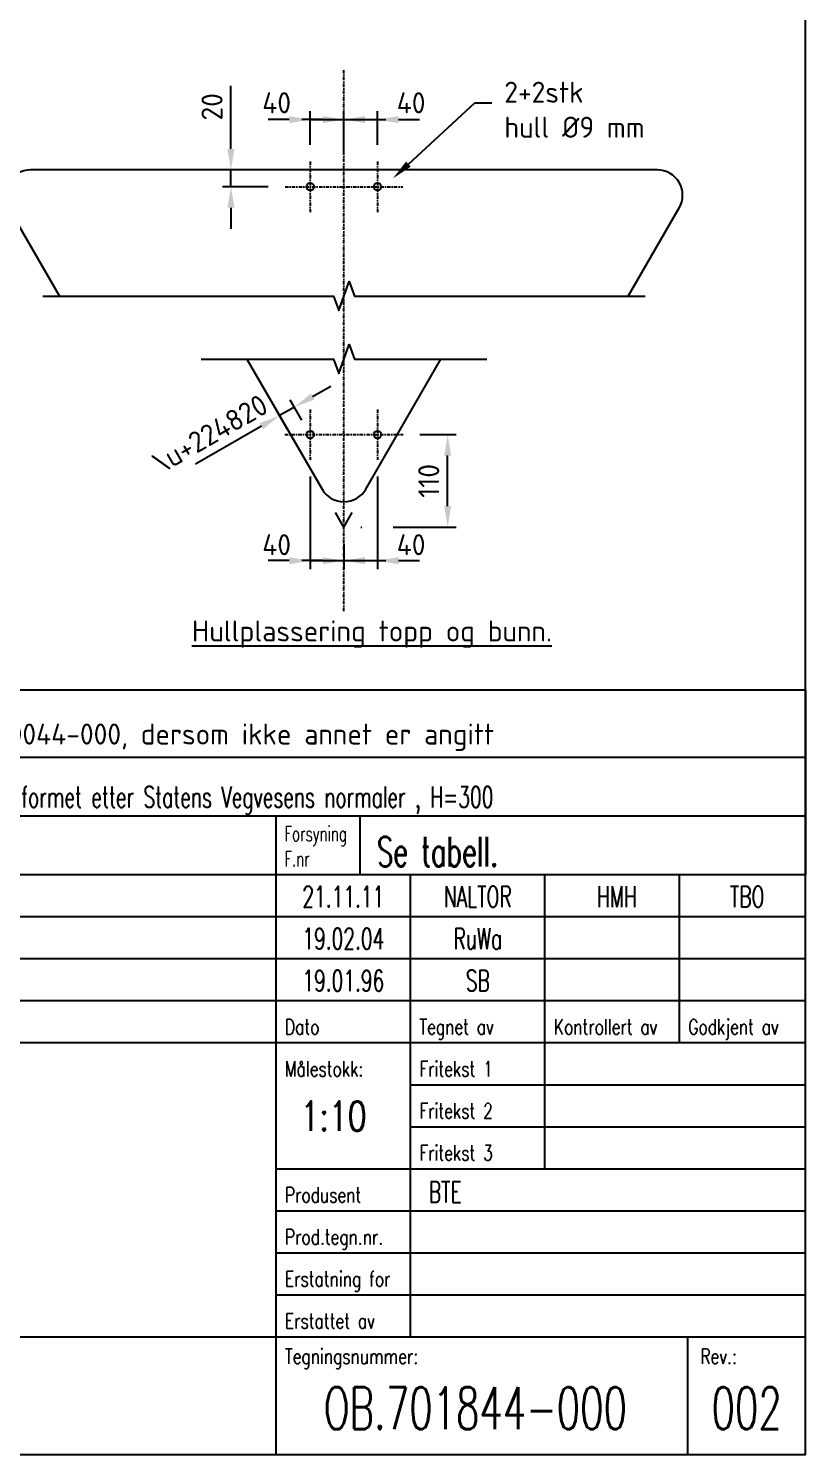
# Model space of a CAD drawing. Header units: millimetres. Extents: x 0 to 1997, y 0 to 2770.
# Drawn here: x 875 to 1800, y 0 to 1697 of the extents above; entities that cross this region are included whole.
import ezdxf
from ezdxf import colors
from ezdxf.entities.mleader import LeaderData, LeaderLine
from ezdxf.enums import TextEntityAlignment as Align
from ezdxf.math import Vec2, Vec3

# ---------------------------------------------------------------- set-up
doc = ezdxf.new("R2010")
doc.units = ezdxf.units.MM
doc.linetypes.add('DASHDOT', pattern=[8, 4, -2, 0, -2])
for name, color, linetype in [('DIM-ISO_1-10', 4, 'Continuous'), ('RAMME', 7, 'Continuous'), ('Senterlinjer', 4, 'DASHDOT'), ('Skilt', 7, 'Continuous'), ('Skilt-kontur', 4, 'Continuous'), ('Snittlinje', 8, 'Continuous'), ('Tekst', 2, 'Continuous'), ('TITT-018', 4, 'Continuous'), ('TITT-050', 5, 'Continuous'), ('TITT-TEKST18', 4, 'Continuous'), ('TITT-TEKST25', 2, 'Continuous'), ('TITT-TEKST35', 7, 'Continuous'), ('TITT-TEKST50', 5, 'Continuous')]:
    doc.layers.add(name, color=color, linetype=linetype)
doc.styles.add('ISO', font='iso3098.shx')
doc.styles.add('ISO25', font='ISO3098.shx')
doc.styles.add('ISO35', font='ISO3098.shx')
doc.styles.add('TITTEL', font='romans.shx', dxfattribs={"width": 0.65})
doc.dimstyles.new('DIM-ISO_1-10', dxfattribs={"dimscale": 10, "dimtxt": 2.5, "dimasz": 2.5, "dimexe": 1, "dimexo": 2, "dimgap": 1, "dimtad": 1, "dimdec": 0, "dimdsep": 46, "dimtxsty": 'ISO25', "dimcen": 0, "dimclrd": 256, "dimclre": 256, "dimclrt": 2, "dimadec": 0, "dimazin": 0, "dimtp": 0.1, "dimtm": 0.1, "dimtfac": 0.71, "dimtdec": 0, "dimtmove": 0, "dimatfit": 3, "dimfxl": 1, "dimtzin": 0, "dimarcsym": 0})

# ---------------------------------------------------------------- blocks, each defined once
blk = doc.blocks.new('Revisjonslinje V00')
at = {"layer": 'TITT-018'}
blk.add_line((170, 5), (0, 5), dxfattribs=at)
at = {"layer": 'TITT-050'}
for p, q in [((0, 0), (0, 5)), ((8, 0), (8, 5)), ((107, 0), (107, 5)), ((123, 0), (123, 5)), ((139, 0), (139, 5)), ((155, 0), (155, 5))]:
    blk.add_line(p, q, dxfattribs=at)
at = {"layer": 'TITT-TEKST25', "style": 'TITTEL', "width": 0.65}
for tag, p in [('2A', (4, 1.16)), ('2C', (115, 1.16)), ('2D', (131, 1.16)), ('2E', (147, 1.16)), ('2F', (162.5, 1.16))]:
    blk.add_attdef(tag, text='', height=2.5, dxfattribs=at).set_placement(p, align=Align.CENTER)
blk.add_attdef('2B', (9.06, 1.16), '', height=2.5, dxfattribs=at)
blk = doc.blocks.new('TITF_JBV00')
at = {"layer": 'TITT-018'}
for p, q in [((0, 59), (-170, 59)), ((0, 54), (-170, 54)), ((-47, 44), (0, 44)), ((-47, 39), (0, 39)), ((-47, 34), (0, 34)), ((-63, 29), (0, 29)), ((-63, 24), (0, 24)), ((-63, 19), (0, 19))]:
    blk.add_line(p, q, dxfattribs=at)
at = {"layer": 'TITT-050'}
for p, q in [((-63, 0), (-63, 59)), ((-47, 14), (-47, 59)), ((-31, 34), (-31, 59)), ((-15, 49), (-15, 59)), ((0, 49), (-170, 49)), ((-63, 34), (0, 34)), ((-170, 14), (0, 14)), ((-14, 0), (-14, 14))]:
    blk.add_line(p, q, dxfattribs=at)
at = {"layer": 'TITT-TEKST18', "style": 'TITTEL', "width": 0.75}
for s, p in [('Dato', (-61.94, 50)), ('Tegnet av', (-45.94, 50)), ('Kontrollert av', (-29.94, 50)), ('Godkjent av', (-13.94, 50)), ('Målestokk:', (-61.94, 45)), ('Fritekst 1', (-45.94, 45)), ('Fritekst 2', (-45.94, 40)), ('Fritekst 3', (-45.94, 35)), ('Produsent', (-61.94, 30)), ('Prod.tegn.nr.', (-61.94, 25)), ('Erstatning for', (-61.94, 20)), ('Erstattet av', (-61.94, 15)), ('Tegningsnummer:', (-61.94, 10.78)), ('Rev.:', (-12.5, 10.78))]:
    blk.add_text(s, height=1.8, dxfattribs=at).set_placement(p)
at = {"layer": 'TITT-TEKST25', "style": 'TITTEL', "width": 0.65}
for tag, p in [('2A', (-166, 55.16)), ('2C', (-55, 55.16)), ('2D', (-39, 55.16)), ('2E', (-23, 55.16)), ('2F', (-7.5, 55.16))]:
    blk.add_attdef(tag, text='', height=2.5, dxfattribs=at).set_placement(p, align=Align.CENTER)
for tag, p in [('2B', (-160.94, 55.16)), ('3B', (-29.94, 45)), ('3C', (-29.94, 40)), ('3D', (-29.94, 35)), ('3E', (-45.94, 30)), ('3F', (-45.94, 25)), ('3G', (-45.94, 20)), ('3H', (-45.94, 15))]:
    blk.add_attdef(tag, p, '', height=2.5, dxfattribs=at)
at = {"layer": 'TITT-TEKST35', "style": 'TITTEL', "width": 0.75}
for tag, p in [('1A', (-165.44, 39.48)), ('1B', (-165.44, 33.47)), ('1C', (-165.44, 27.02)), ('1D', (-165.44, 20.19))]:
    blk.add_attdef(tag, p, '', height=3.5, dxfattribs=at)
blk.add_attdef('3A', text='', height=3.5, dxfattribs=at).set_placement((-56.16, 38.53), align=Align.CENTER)
at = {"layer": 'TITT-TEKST50', "style": 'TITTEL', "width": 0.65}
blk.add_attdef('4A', (-57.32, 3), '', height=5, dxfattribs=at)
blk.add_attdef('4B', text='', height=5, dxfattribs=at).set_placement((-7, 3), align=Align.CENTER)
blk = doc.blocks.new('Merknadsfelt')
at = {"layer": 'TITT-018'}
for p, q in [((0, 14), (170, 14)), ((10, 7), (10, 14)), ((29, 7), (29, 14)), ((0, 7), (107, 7)), ((10, 0), (10, 7)), ((117, 0), (117, 7))]:
    blk.add_line(p, q, dxfattribs=at)
at = {"layer": 'TITT-TEKST50'}
for p, q in [((19, 7), (19, 14)), ((107, 7), (170, 7))]:
    blk.add_line(p, q, dxfattribs=at)
blk.add_lwpolyline([(0, 22), (170, 22), (170, 0), (0, 0)], close=True, dxfattribs=at)
blk.add_lwpolyline([(107, 0), (107, 7)], dxfattribs=at)
at = {"layer": 'TITT-018', "style": 'ISO25'}
blk.add_text('MERKNADER: ', height=1.8, dxfattribs=at).set_placement((1, 19))
at = {"layer": 'TITT-TEKST18', "style": 'TITTEL', "width": 0.65}
for tag, p in [('REFLEKS', (1, 11)), ('FARGE', (20, 11)), ('KLASSE', (1, 8)), ('FORSIDE', (20, 8)), ('TYKKELSE', (1, 4)), ('FORSYNING', (108, 4)), ('MATERIALE', (1, 1)), ('F.NR', (108, 1))]:
    blk.add_attdef(tag, p, '', height=1.8, dxfattribs=at)
at = {"layer": 'TITT-TEKST25', "style": 'ISO'}
blk.add_text('Utføres i henhold til teknisk spesifikasjon: OB.800044-000, dersom ikke annet er angitt ', height=2.5, dxfattribs=at).set_placement((1, 15.5))
at = {"layer": 'TITT-TEKST25', "style": 'TITTEL', "width": 0.65}
for tag, p in [('KLASSE', (12, 8)), ('FORSIDE', (31, 8)), ('MATERIALE', (12, 1))]:
    blk.add_attdef(tag, p, '', height=2.5, dxfattribs=at)
at = {"layer": 'TITT-TEKST35', "style": 'TITTEL', "width": 0.65}
blk.add_attdef('F.NUMMER', (119, 1), '', height=3.5, dxfattribs=at)
blk = doc.blocks.new('Fri-merknad')
at = {"layer": 'TITT-018'}
blk.add_line((10, 0), (10, 7), dxfattribs=at)
at = {"layer": 'TITT-TEKST50'}
blk.add_lwpolyline([(0, 0), (0, 7)], dxfattribs=at)
at = {"layer": 'TITT-TEKST18', "style": 'TITTEL', "width": 0.65}
for tag, p in [('OVER', (1, 4)), ('NEDE', (1, 1))]:
    blk.add_attdef(tag, p, '', height=1.8, dxfattribs=at)
at = {"layer": 'TITT-TEKST25', "style": 'TITTEL', "width": 0.65}
blk.add_attdef('MERKNAD', (12, 1), '', height=2.5, dxfattribs=at)
blk = doc.blocks.new('*D10')
at = {"layer": 'Defpoints', "color": 0, "transparency": 16777216}
for p in [(1174.2, 1236.5), (1210.7, 1213.9), (1193.1, 1203.7)]:
    blk.add_point(p, dxfattribs=at)
at = {"layer": 'DIM-ISO_1-10', "lineweight": -2, "transparency": 16777216}
for p, q in [((1213.4, 1259.2), (1235.1, 1271.7)), ((1183.1, 1221), (1169.2, 1245.2)), ((1191.8, 1246.7), (1174.2, 1236.5)), ((1200.7, 1231.2), (1186.8, 1255.3)), ((1152.5, 1224), (1074.3, 1178.8))]:
    blk.add_line(p, q, dxfattribs=at)
at = {"layer": 'DIM-ISO_1-10', "transparency": 16777216}
for points in [[(1211.4, 1262.8), (1215.5, 1255.6), (1191.8, 1246.7)], [(1150.4, 1227.6), (1154.6, 1220.4), (1174.2, 1236.5)]]:
    blk.add_solid(points, dxfattribs=at)
at = {"layer": 'DIM-ISO_1-10', "color": 2, "transparency": 16777216, "insert": (1091.3, 1214.7), "char_height": 25, "attachment_point": 5, "rotation": 30, "style": 'ISO25'}
blk.add_mtext('\\u+224820', dxfattribs=at)
blk = doc.blocks.new('*D11')
at = {"layer": 'Defpoints', "color": 0, "transparency": 16777216}
for p in [(1321.1, 1213.9), (1374.2, 1213.9), (1250.7, 1103.9)]:
    blk.add_point(p, dxfattribs=at)
at = {"layer": 'DIM-ISO_1-10', "lineweight": -2, "transparency": 16777216}
for p, q in [((1341.1, 1213.9), (1384.2, 1213.9)), ((1374.2, 1128.9), (1374.2, 1188.9)), ((1270.7, 1103.9), (1272, 1103.9)), ((1309.5, 1103.9), (1384.2, 1103.9))]:
    blk.add_line(p, q, dxfattribs=at)
at = {"layer": 'DIM-ISO_1-10', "transparency": 16777216}
for points in [[(1370.1, 1188.9), (1378.4, 1188.9), (1374.2, 1213.9)], [(1370.1, 1128.9), (1378.4, 1128.9), (1374.2, 1103.9)]]:
    blk.add_solid(points, dxfattribs=at)
at = {"layer": 'DIM-ISO_1-10', "color": 2, "transparency": 16777216, "insert": (1351.7, 1158.9), "char_height": 25, "attachment_point": 5, "rotation": 90, "style": 'ISO25'}
blk.add_mtext('110', dxfattribs=at)
blk = doc.blocks.new('*D12')
at = {"layer": 'Defpoints', "color": 0, "transparency": 16777216}
for p in [(1250.7, 1588.9), (1210.7, 1538.9), (1250.7, 1528.9)]:
    blk.add_point(p, dxfattribs=at)
at = {"layer": 'DIM-ISO_1-10', "lineweight": -2, "transparency": 16777216}
for p, q in [((1210.7, 1558.9), (1210.7, 1598.9)), ((1250.7, 1548.9), (1250.7, 1598.9)), ((1185.7, 1588.9), (1160.7, 1588.9)), ((1210.7, 1588.9), (1250.7, 1588.9)), ((1275.7, 1588.9), (1300.7, 1588.9))]:
    blk.add_line(p, q, dxfattribs=at)
at = {"layer": 'DIM-ISO_1-10', "transparency": 16777216}
for points in [[(1185.7, 1593), (1185.7, 1584.7), (1210.7, 1588.9)], [(1275.7, 1593), (1275.7, 1584.7), (1250.7, 1588.9)]]:
    blk.add_solid(points, dxfattribs=at)
at = {"layer": 'DIM-ISO_1-10', "color": 2, "transparency": 16777216, "insert": (1170.7, 1608.9), "char_height": 25, "attachment_point": 5, "style": 'ISO25'}
blk.add_mtext('40', dxfattribs=at)
blk = doc.blocks.new('*D13')
at = {"layer": 'Defpoints', "color": 0, "transparency": 16777216}
for p in [(1290.7, 1588.9), (1250.7, 1528.9), (1290.7, 1538.9)]:
    blk.add_point(p, dxfattribs=at)
at = {"layer": 'DIM-ISO_1-10', "lineweight": -2, "transparency": 16777216}
for p, q in [((1250.7, 1548.9), (1250.7, 1598.9)), ((1290.7, 1558.9), (1290.7, 1598.9)), ((1225.7, 1588.9), (1200.7, 1588.9)), ((1250.7, 1588.9), (1290.7, 1588.9)), ((1315.7, 1588.9), (1340.7, 1588.9))]:
    blk.add_line(p, q, dxfattribs=at)
at = {"layer": 'DIM-ISO_1-10', "transparency": 16777216}
for points in [[(1225.7, 1593), (1225.7, 1584.7), (1250.7, 1588.9)], [(1315.7, 1593), (1315.7, 1584.7), (1290.7, 1588.9)]]:
    blk.add_solid(points, dxfattribs=at)
at = {"layer": 'DIM-ISO_1-10', "color": 2, "transparency": 16777216, "insert": (1330.7, 1608.9), "char_height": 25, "attachment_point": 5, "style": 'ISO25'}
blk.add_mtext('40', dxfattribs=at)
blk = doc.blocks.new('*D14')
at = {"layer": 'Defpoints', "color": 0, "transparency": 16777216}
for p in [(1210.7, 1183.9), (1250.7, 1103.9), (1250.7, 1063.9)]:
    blk.add_point(p, dxfattribs=at)
at = {"layer": 'DIM-ISO_1-10', "lineweight": -2, "transparency": 16777216}
for p, q in [((1210.7, 1163.9), (1210.7, 1053.9)), ((1250.7, 1083.9), (1250.7, 1053.9)), ((1185.7, 1063.9), (1160.7, 1063.9)), ((1210.7, 1063.9), (1250.7, 1063.9)), ((1275.7, 1063.9), (1300.7, 1063.9))]:
    blk.add_line(p, q, dxfattribs=at)
at = {"layer": 'DIM-ISO_1-10', "transparency": 16777216}
for points in [[(1185.7, 1068), (1185.7, 1059.7), (1210.7, 1063.9)], [(1275.7, 1068), (1275.7, 1059.7), (1250.7, 1063.9)]]:
    blk.add_solid(points, dxfattribs=at)
at = {"layer": 'DIM-ISO_1-10', "color": 2, "transparency": 16777216, "insert": (1170.7, 1082.9), "char_height": 25, "attachment_point": 5, "style": 'ISO25'}
blk.add_mtext('40', dxfattribs=at)
blk = doc.blocks.new('*D15')
at = {"layer": 'Defpoints', "color": 0, "transparency": 16777216}
for p in [(1290.7, 1183.9), (1250.7, 1103.9), (1290.7, 1063.9)]:
    blk.add_point(p, dxfattribs=at)
at = {"layer": 'DIM-ISO_1-10', "lineweight": -2, "transparency": 16777216}
for p, q in [((1290.7, 1163.9), (1290.7, 1053.9)), ((1250.7, 1083.9), (1250.7, 1053.9)), ((1225.7, 1063.9), (1200.7, 1063.9)), ((1250.7, 1063.9), (1290.7, 1063.9)), ((1315.7, 1063.9), (1340.7, 1063.9))]:
    blk.add_line(p, q, dxfattribs=at)
at = {"layer": 'DIM-ISO_1-10', "transparency": 16777216}
for points in [[(1225.7, 1068), (1225.7, 1059.7), (1250.7, 1063.9)], [(1315.7, 1068), (1315.7, 1059.7), (1290.7, 1063.9)]]:
    blk.add_solid(points, dxfattribs=at)
at = {"layer": 'DIM-ISO_1-10', "color": 2, "transparency": 16777216, "insert": (1330.7, 1082.9), "char_height": 25, "attachment_point": 5, "style": 'ISO25'}
blk.add_mtext('40', dxfattribs=at)
blk = doc.blocks.new('*D16')
at = {"layer": 'Defpoints', "color": 0, "transparency": 16777216}
for p in [(1116.3, 1528.9), (1210.7, 1528.9), (1180.7, 1508.9)]:
    blk.add_point(p, dxfattribs=at)
at = {"layer": 'DIM-ISO_1-10', "lineweight": -2, "transparency": 16777216}
for p, q in [((1116.3, 1553.9), (1116.3, 1629.2)), ((1190.7, 1528.9), (1106.3, 1528.9)), ((1116.3, 1508.9), (1116.3, 1528.9)), ((1160.7, 1508.9), (1106.3, 1508.9)), ((1116.3, 1483.9), (1116.3, 1458.9))]:
    blk.add_line(p, q, dxfattribs=at)
at = {"layer": 'DIM-ISO_1-10', "transparency": 16777216}
for points in [[(1112.1, 1553.9), (1120.5, 1553.9), (1116.3, 1528.9)], [(1112.1, 1483.9), (1120.5, 1483.9), (1116.3, 1508.9)]]:
    blk.add_solid(points, dxfattribs=at)
at = {"layer": 'DIM-ISO_1-10', "color": 2, "transparency": 16777216, "insert": (1093.8, 1604.1), "char_height": 25, "attachment_point": 5, "rotation": 90, "style": 'ISO25'}
blk.add_mtext('20', dxfattribs=at)

msp = doc.modelspace()

# ---------------------------------------------------------------- linework, layer by layer
at = {"layer": 'DIM-ISO_1-10'}
for q in [(1240.7, 1121.2), (1260.7, 1121.2)]:
    msp.add_line((1250.7, 1103.9), q, dxfattribs=at)
at = {"layer": 'RAMME'}
msp.add_lwpolyline([(0, 0), (1800, 0), (1800, 2770), (0, 2770)], close=True, dxfattribs=at)
at = {"layer": 'Senterlinjer'}
for p, q in [((1250.7, 1003.9), (1250.7, 1651.3)), ((1210.7, 1538.9), (1210.7, 1478.9)), ((1290.7, 1538.9), (1290.7, 1478.9)), ((1180.7, 1508.9), (1320.7, 1508.9)), ((1210.7, 1243.9), (1210.7, 1183.9)), ((1290.7, 1243.9), (1290.7, 1183.9)), ((1180.3, 1213.9), (1321.1, 1213.9))]:
    msp.add_line(p, q, dxfattribs=at)
at = {"layer": 'Skilt'}
for points in [[(1589.1, 1378.9), (1649.8, 1483.9, 0.57735), (1623.8, 1528.9), (877.7, 1528.9, 0.57735), (851.7, 1483.9), (912.3, 1378.9)], [(1135.3, 1303.9), (1224.8, 1148.9, 0.57735), (1276.7, 1148.9), (1366.2, 1303.9)]]:
    msp.add_lwpolyline(points, format="xyb", dxfattribs=at)
at = {"layer": 'Skilt-kontur'}
for centre in [(1210.7, 1508.9), (1290.7, 1508.9), (1210.7, 1213.9), (1290.7, 1213.9)]:
    msp.add_circle(centre, 4.5, dxfattribs=at)
at = {"layer": 'Snittlinje', "linetype": 'Continuous'}
for points in [[(892.3, 1378.9), (1238.2, 1378.9), (1244.5, 1361.7), (1257, 1396.1), (1263.2, 1378.9), (1609.1, 1378.9)], [(1080.7, 1303.9), (1238.2, 1303.9), (1244.5, 1286.7), (1257, 1321.1), (1263.2, 1303.9), (1420.7, 1303.9)]]:
    msp.add_lwpolyline(points, dxfattribs=at)

# ---------------------------------------------------------------- block references
at = {"layer": 'RAMME'}
ref = msp.add_blockref('Merknadsfelt', (100, 690), dxfattribs=dict(at, xscale=10, yscale=10, zscale=10))
ref.add_attrib('KLASSE', '3', (220, 770), dxfattribs={"layer": 'TITT-TEKST25', "height": 25, "style": 'TITTEL', "width": 0.65})
ref.add_attrib('FORSIDE', 'Gul', (410, 770), dxfattribs={"layer": 'TITT-TEKST25', "height": 25, "style": 'TITTEL', "width": 0.65})
ref.add_attrib('MATERIALE', '3 mm aluminium', (220, 700), dxfattribs={"layer": 'TITT-TEKST25', "height": 25, "style": 'TITTEL', "width": 0.65})
ref.add_attrib('KLASSE', 'klasse', (110, 770), dxfattribs={"layer": 'TITT-TEKST18', "height": 18, "style": 'TITTEL', "width": 0.65})
ref.add_attrib('REFLEKS', 'Refleks', (110, 800), dxfattribs={"layer": 'TITT-TEKST18', "height": 18, "style": 'TITTEL', "width": 0.65})
ref.add_attrib('FORSIDE', 'forside', (300, 770), dxfattribs={"layer": 'TITT-TEKST18', "height": 18, "style": 'TITTEL', "width": 0.65})
ref.add_attrib('FARGE', 'Farge', (300, 800), dxfattribs={"layer": 'TITT-TEKST18', "height": 18, "style": 'TITTEL', "width": 0.65})
ref.add_attrib('TYKKELSE', 'Tykkelse,', (110, 730), dxfattribs={"layer": 'TITT-TEKST18', "height": 18, "style": 'TITTEL', "width": 0.65})
ref.add_attrib('MATERIALE', 'materiale', (110, 700), dxfattribs={"layer": 'TITT-TEKST18', "height": 18, "style": 'TITTEL', "width": 0.65})
ref.add_attrib('FORSYNING', 'Forsyning', (1180, 730), dxfattribs={"layer": 'TITT-TEKST18', "height": 18, "style": 'TITTEL', "width": 0.65})
ref.add_attrib('F.NR', 'F.nr', (1180, 700), dxfattribs={"layer": 'TITT-TEKST18', "height": 18, "style": 'TITTEL', "width": 0.65})
ref.add_attrib('F.NUMMER', 'Se tabell.', (1290, 700), dxfattribs={"layer": 'TITT-TEKST35', "height": 35, "style": 'TITTEL', "width": 0.65})
at = {"layer": 'RAMME', "xscale": 10, "yscale": 10, "zscale": 10}
msp.add_blockref('Fri-merknad', (530, 760), dxfattribs=at).add_auto_attribs({'NEDE': 'Symbol', 'MERKNAD': 'Sort kant og tall utformet etter Statens Vegvesens normaler , H=300 '})
at = {"layer": 'RAMME', "ltscale": 5, "xscale": 10, "yscale": 10, "zscale": 10}
for p, values in [((100, 640), {'2A': '002', '2B': 'Oppdatert tegning og nytt merknadsfelt', '2C': '21.11.11', '2D': 'NALTOR', '2E': ' HMH', '2F': ' TBO'}), ((100, 590), {'2A': '001', '2B': 'Div. endr. under Utførelse. Tallendr. i skiltet.', '2C': '19.02.04', '2D': 'RuWa'})]:
    msp.add_blockref('Revisjonslinje V00', p, dxfattribs=at).add_auto_attribs(values)
at = {"layer": 'RAMME', "ltscale": 5}
ref = msp.add_blockref('TITF_JBV00', (1800, 0), dxfattribs=dict(at, xscale=10, yscale=10, zscale=10))
ref.add_attrib('2C', '19.01.96', dxfattribs={"layer": 'TITT-TEKST25', "height": 25, "style": 'TITTEL', "width": 0.65}).set_placement((1250, 551.6), align=Align.CENTER)
ref.add_attrib('2D', 'SB', dxfattribs={"layer": 'TITT-TEKST25', "height": 25, "style": 'TITTEL', "width": 0.65}).set_placement((1410, 551.6), align=Align.CENTER)
ref.add_attrib('3A', '1:10', dxfattribs={"layer": 'TITT-TEKST35', "height": 35, "style": 'TITTEL', "width": 0.75}).set_placement((1238.4, 385.3), align=Align.CENTER)
ref.add_attrib('3E', ' BTE', (1340.6, 300), dxfattribs={"layer": 'TITT-TEKST25', "height": 25, "style": 'TITTEL', "width": 0.65})
ref.add_attrib('4A', 'OB.701844-000', (1226.8, 30), dxfattribs={"layer": 'TITT-TEKST50', "height": 50, "style": 'TITTEL', "width": 0.65})
ref.add_attrib('4B', '002', dxfattribs={"layer": 'TITT-TEKST50', "height": 50, "style": 'TITTEL', "width": 0.65}).set_placement((1730, 30), align=Align.CENTER)

# ---------------------------------------------------------------- texts
at = {"layer": 'Tekst', "insert": (1069.9, 992.7), "char_height": 25, "attachment_point": 1, "style": 'ISO35'}
msp.add_mtext_dynamic_manual_height_columns('{\\LHullplassering topp og bunn.}', width=418.618, gutter_width=1.25, heights=[0], dxfattribs=at)

# ---------------------------------------------------------------- dimensions: what is measured, and where the dimension line sits
at = {"layer": 'DIM-ISO_1-10'}
for base, p1, p2, picture, middle in [((1116.3, 1528.9), (1180.7, 1508.9), (1210.7, 1528.9), '*D16', (1093.8, 1604.1)), ((1374.2, 1213.9), (1250.7, 1103.9), (1321.1, 1213.9), '*D11', (1351.7, 1158.9))]:
    dim = msp.add_linear_dim(base=base, p1=p1, p2=p2, angle=90, dimstyle='DIM-ISO_1-10', dxfattribs=at)
    dim.commit()
    dim.dimension.update_dxf_attribs({"geometry": picture, "text_midpoint": middle})
for base, p1, p2, picture, middle in [((1250.7, 1588.9), (1210.7, 1538.9), (1250.7, 1528.9), '*D12', (1170.7, 1608.9)), ((1290.7, 1588.9), (1250.7, 1528.9), (1290.7, 1538.9), '*D13', (1330.7, 1608.9)), ((1250.7, 1063.9), (1210.7, 1183.9), (1250.7, 1103.9), '*D14', (1170.7, 1082.9)), ((1290.7, 1063.9), (1250.7, 1103.9), (1290.7, 1183.9), '*D15', (1330.7, 1082.9))]:
    dim = msp.add_linear_dim(base=base, p1=p1, p2=p2, dimstyle='DIM-ISO_1-10', override={"dimtmove": 2}, dxfattribs=at)
    dim.commit()
    dim.dimension.update_dxf_attribs({"geometry": picture, "text_midpoint": middle, "dimtype": 160})
dim = msp.add_aligned_dim(p1=(1210.7, 1213.9), p2=(1193.1, 1203.7), distance=-37.9, dimstyle='DIM-ISO_1-10', override={"dimpost": '\\u+2248<>'}, dxfattribs=at)
dim.commit()
dim.dimension.update_dxf_attribs({"geometry": '*D10', "text_midpoint": (1091.3, 1214.7)})

# ---------------------------------------------------------------- leaders
ml = msp.add_multileader_mtext('Standard', dxfattribs=at)
ml.set_content('2+2stk \\Phull %%C9 mm', color=2, style='ISO25')
ml.set_leader_properties()
ml.build(insert=Vec2(0, 0))
ml.multileader.update_dxf_attribs({"text_left_attachment_type": 7, "text_right_attachment_type": 7, "dogleg_length": 2, "arrow_head_size": 25, "scale": 10})
ctx = ml.context
ctx.base_point, ctx.scale, ctx.char_height, ctx.arrow_head_size, ctx.landing_gap_size, ctx.plane_origin = Vec3(1426.6, 1609), 10, 25, 25, 15, Vec3(1281.1, 1539.3)
ctx.left_attachment, ctx.right_attachment = 7, 7
notes = []
notes.append((ctx, [(0, (1, 1, 0), (1406.6, 1609), (1, 0), 20, [(0, [(1309.1, 1518.9)], 0, [])])]))
ctx.mtext.insert, ctx.mtext.flow_direction = Vec3(1441.6, 1634), 5
for ctx, leaders in notes:
    for number, flags, end, landing, length, lines in leaders:
        leader = LeaderData()
        leader.index, (leader.has_last_leader_line, leader.has_dogleg_vector, leader.attachment_direction) = number, flags
        leader.last_leader_point, leader.dogleg_vector, leader.dogleg_length = Vec3(end), Vec3(landing), length
        for number, points, colour, breaks in lines:
            line = LeaderLine()
            line.index, line.vertices, line.color, line.breaks = number, Vec3.list(points), colors.encode_raw_color(colour), breaks
            leader.lines.append(line)
        ctx.leaders.append(leader)

doc.saveas('drawing.dxf')
